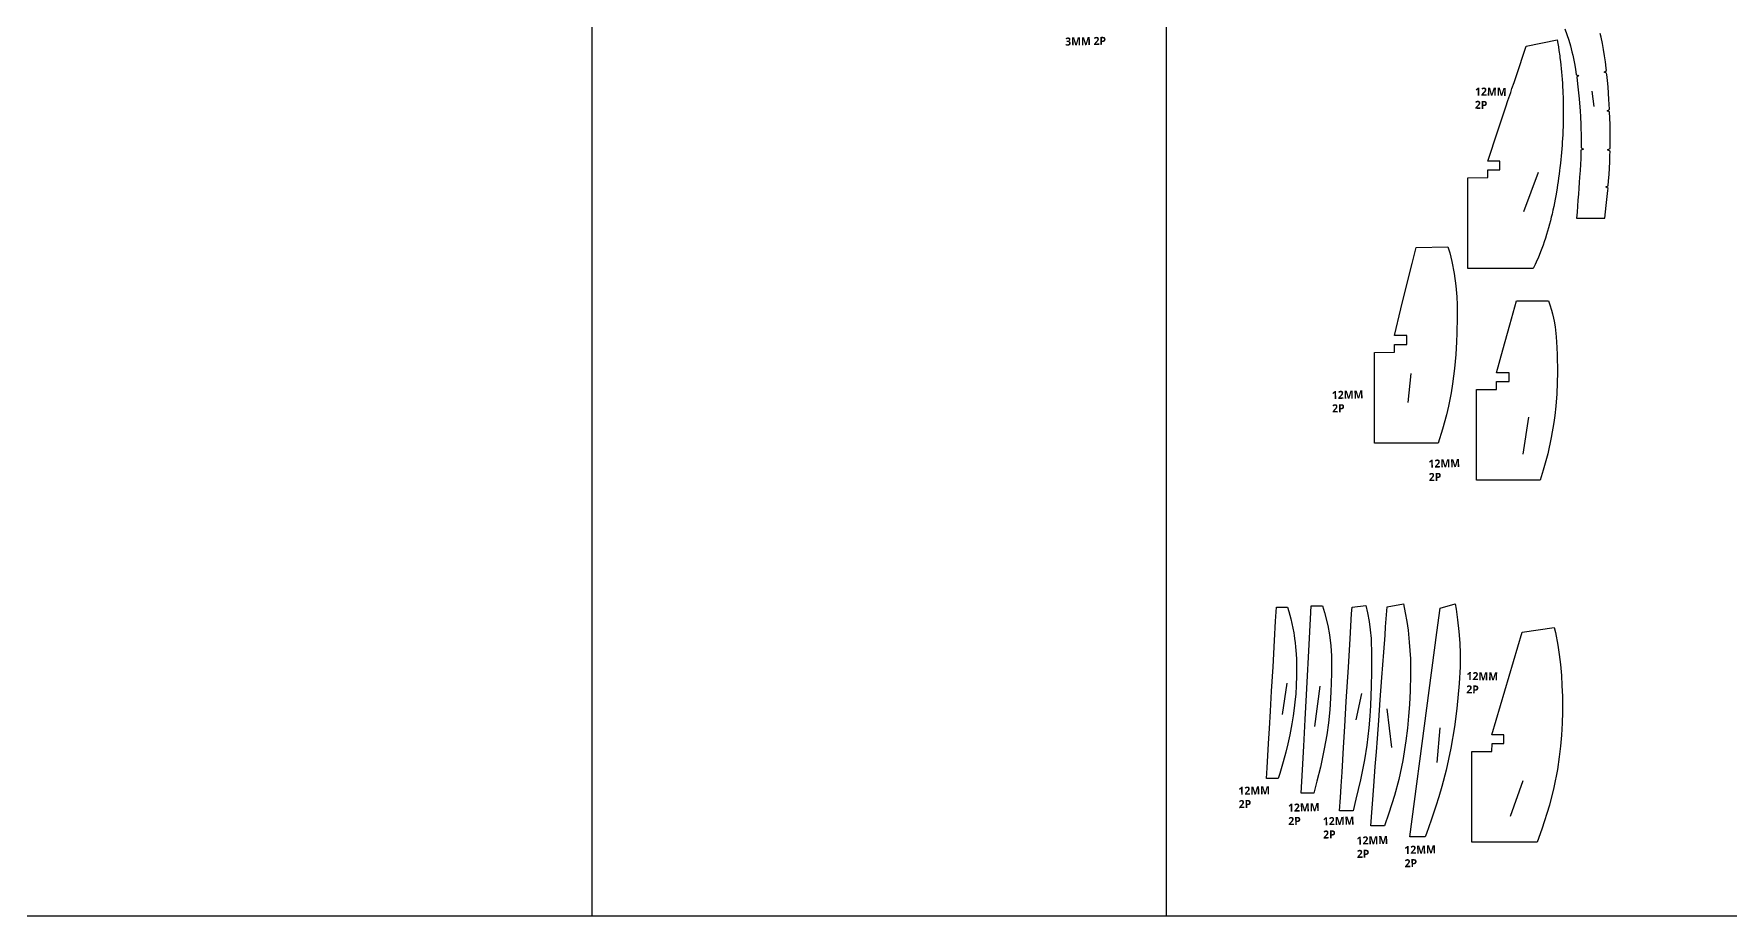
# Model space of a CAD drawing. Header units: millimetres. Extents: x -10628 to 24720, y -21829 to 4032.
# Drawn here: x -6873 to -2633, y -6149 to -3943 of the extents above; entities that cross this region are included whole.
import ezdxf

# ---------------------------------------------------------------- set-up
doc = ezdxf.new("R2010")
doc.units = ezdxf.units.MM

msp = doc.modelspace()

# ---------------------------------------------------------------- linework, layer by layer
for p, q in [((-5477.221, -6148.994), (-5477.221, -1293.296)), ((-4041.623, -6148.994), (-4041.623, -1293.296)), ((-1170.428, -6148.994), (-8348.416, -6148.994))]:
    msp.add_line(p, q)
at = {"color": 1}
for p, q in [((-2972.718, -4124.923), (-2978.39, -4086.188)), ((-3148.837, -4387.585), (-3112.401, -4288.471)), ((-3438.293, -4864.954), (-3430.196, -4792.135)), ((-3150.861, -4994.41), (-3136.692, -4901.363)), ((-3751.944, -5644.985), (-3740.347, -5566.438)), ((-3670.764, -5674.601), (-3657.879, -5574.163)), ((-3567.679, -5657.862), (-3553.505, -5592.191)), ((-3478.768, -5727.395), (-3490.365, -5630.821)), ((-3365.374, -5764.738), (-3357.643, -5678.464)), ((-3182.482, -5899.386), (-3150.516, -5809.945))]:
    msp.add_line(p, q, dxfattribs=at)
at = {"color": 114, "true_color": 0x139b48}
for points in [[(-3045.996, -3930.391), (-3041.06, -3944.503), (-3036.548, -3958.753), (-3032.445, -3973.124), (-3028.739, -3987.6), (-3026.711, -3996.279), (-3022.452, -4016.801), (-3019.816, -4031.5), (-3017.631, -4045.264), (-3011.288, -4047.164), (-3016.717, -4051.173), (-3013.55, -4075.855), (-3011.924, -4090.698), (-3010.499, -4105.562), (-3009.606, -4116.039), (-3008.189, -4135.335), (-3007.3, -4150.239), (-3006.424, -4169.602), (-3006.085, -4180.078), (-3005.772, -4195.009), (-3005.663, -4209.942), (-3005.81, -4228.244), (-2999.906, -4231.344), (-3006.001, -4234.241), (-3006.209, -4243.844), (-3006.623, -4254.724), (-3007.353, -4269.636), (-3008.227, -4284.542), (-3009.333, -4301.449), (-3010.224, -4314.338), (-3011.288, -4329.231), (-3012.385, -4344.121), (-3013.508, -4359.009), (-3014.65, -4373.895), (-3015.805, -4388.78), (-3016.966, -4403.664), (-2946.401, -4403.664), (-2944.57, -4388.112), (-2942.78, -4372.555), (-2941.074, -4356.991), (-2938.845, -4334.522), (-2938.391, -4329.377), (-2944.114, -4325.801), (-2937.886, -4323.395), (-2936.845, -4310.213), (-2935.791, -4294.59), (-2934.912, -4278.954), (-2934.202, -4263.308), (-2933.658, -4247.653), (-2933.366, -4236.065), (-2939.308, -4232.866), (-2933.256, -4230.066), (-2933.049, -4216.329), (-2932.983, -4200.663), (-2933.079, -4184.998), (-2933.337, -4169.337), (-2933.761, -4153.682), (-2934.351, -4138.036), (-2934.355, -4137.96), (-2940.5, -4135.172), (-2934.653, -4131.967), (-2935.299, -4118.973), (-2936.039, -4106.778), (-2937.136, -4091.168), (-2938.396, -4075.568), (-2939.814, -4059.974), (-2941.385, -4044.385), (-2941.762, -4040.973), (-2948.064, -4038.561), (-2942.42, -4035.009), (-2943.096, -4028.886), (-2944.987, -4013.216), (-2947.105, -3997.664), (-2949.548, -3982.172), (-2952.41, -3966.772), (-2955.779, -3951.495), (-2958.119, -3942.254)], [(-3363.29, -4966.205), (-3522.342, -4966.205), (-3522.342, -4739.452), (-3472.343, -4738.771), (-3472.342, -4719.452), (-3441.342, -4719.452), (-3441.342, -4697.452), (-3472.342, -4697.452), (-3455.957, -4630.997), (-3439.147, -4562.817), (-3427.871, -4517.08), (-3417.98, -4476.966), (-3338.38, -4475.968), (-3334.081, -4490.665), (-3328.689, -4512.034), (-3322.633, -4542.328), (-3318.451, -4572.976), (-3316.312, -4600.316), (-3315.615, -4620.782), (-3315.457, -4651.808), (-3316.563, -4691.384), (-3317.365, -4713.506), (-3319.077, -4744.578), (-3322.025, -4779.477), (-3326.89, -4818.208), (-3330.647, -4840.971), (-3337.269, -4874.016), (-3342.468, -4895.938), (-3352.253, -4931.568), (-3363.29, -4966.205)], [(-3108.295, -5059.205), (-3267.347, -5059.205), (-3267.347, -4832.452), (-3217.347, -4832.452), (-3217.347, -4812.452), (-3185.347, -4812.452), (-3185.347, -4790.452), (-3217.347, -4790.452), (-3201.278, -4733.184), (-3183.64, -4670.323), (-3166.985, -4610.967), (-3087.385, -4610.967), (-3083.777, -4620.362), (-3079.36, -4634.047), (-3076.905, -4643.246), (-3074.55, -4653.644), (-3073.005, -4661.479), (-3070.748, -4675.246), (-3067.795, -4700.959), (-3066.025, -4727.493), (-3065.223, -4745.953), (-3064.453, -4788.562), (-3066.085, -4843.125), (-3068.442, -4873.587), (-3071.173, -4897.591), (-3073.707, -4915.164), (-3080.456, -4951.974), (-3089.166, -4993.082), (-3100.227, -5034.309), (-3108.295, -5059.205)], [(-3762.521, -5805.135), (-3791.931, -5805.135), (-3790.356, -5778.007), (-3786.862, -5717.833), (-3784.666, -5680.01), (-3782.149, -5636.671), (-3779.223, -5586.283), (-3775.693, -5525.483), (-3771.896, -5460.105), (-3769.096, -5411.878), (-3767.021, -5376.152), (-3739.861, -5376.152), (-3736.448, -5387.658), (-3731.479, -5405.528), (-3726.103, -5429.299), (-3723.96, -5440.636), (-3722.81, -5447.541), (-3721.642, -5454.813), (-3720.11, -5466.146), (-3719.107, -5475.348), (-3717.762, -5493.975), (-3717.27, -5506.702), (-3716.935, -5527.85), (-3717.053, -5547.526), (-3717.753, -5573.087), (-3718.894, -5593.042), (-3720.784, -5613.879), (-3722.53, -5629.111), (-3725.26, -5648.32), (-3728.519, -5668.467), (-3733.543, -5696.089), (-3738.344, -5718.161), (-3743.534, -5739.442), (-3749.994, -5763.416), (-3758.571, -5792.364), (-3762.521, -5805.135)], [(-3609.116, -5885.683), (-3607.124, -5852.848), (-3605.373, -5823.982), (-3603.25, -5788.998), (-3599.52, -5727.51), (-3596.316, -5674.707), (-3592.561, -5612.815), (-3587.344, -5526.822), (-3583.052, -5456.079), (-3579.209, -5392.724), (-3578.206, -5376.199), (-3543.386, -5372.199), (-3539.166, -5390.994), (-3535.408, -5412.043), (-3532.68, -5432.971), (-3530.74, -5455.198), (-3529.364, -5496.719), (-3529.914, -5539.209), (-3530.571, -5574.268), (-3532.289, -5622.748), (-3533.742, -5648.919), (-3535.895, -5678.008), (-3540.785, -5721.5), (-3546.659, -5758.432), (-3556.786, -5808.007), (-3568.416, -5856.902), (-3575.716, -5885.683), (-3609.116, -5885.683)], [(-3531.157, -5923.271), (-3523.764, -5823.9), (-3520.135, -5775.115), (-3517.391, -5738.231), (-3514.926, -5705.106), (-3511.541, -5659.606), (-3507.724, -5608.295), (-3503.582, -5552.616), (-3498.846, -5488.959), (-3495.674, -5446.319), (-3494.14, -5425.705), (-3490.427, -5375.787), (-3449.427, -5368.287), (-3444.969, -5390.59), (-3441.223, -5412.613), (-3438.147, -5434.402), (-3435.001, -5464.157), (-3432.413, -5506.015), (-3431.94, -5546.079), (-3432.94, -5585.83), (-3434.744, -5619.993), (-3436.812, -5648.749), (-3439.558, -5679.148), (-3443.865, -5710.518), (-3450.885, -5760.24), (-3460.957, -5807.371), (-3471.656, -5847.186), (-3485.941, -5891.794), (-3497.337, -5923.271), (-3531.157, -5923.271)], [(-3433.886, -5951.194), (-3391.043, -5628.98), (-3365.907, -5439.93), (-3357.767, -5378.71), (-3320.313, -5368.099), (-3318.313, -5381.398), (-3314.182, -5407.869), (-3310.895, -5437.43), (-3308.841, -5466.471), (-3307.981, -5492.204), (-3308.087, -5525.83), (-3310.083, -5567.449), (-3315.97, -5630.234), (-3322.127, -5675.408), (-3331.234, -5729.393), (-3343.151, -5784.206), (-3353.649, -5824.726), (-3361.37, -5851.098), (-3368.496, -5874.199), (-3380.304, -5909.422), (-3392.406, -5942.438), (-3395.616, -5951.194), (-3433.886, -5951.194)]]:
    msp.add_lwpolyline(points, dxfattribs=at)
at = {"color": 114, "true_color": 0x139b48, "elevation": -3.568}
msp.add_lwpolyline([(-3065.109, -3957.761), (-3063.702, -3966.768), (-3062.315, -3975.777), (-3060.972, -3984.793), (-3059.119, -3998.054), (-3058.496, -4002.853), (-3057.392, -4011.9), (-3056.374, -4020.959), (-3055.436, -4030.026), (-3054.572, -4039.102), (-3053.871, -4047.065), (-3053.048, -4057.273), (-3052.389, -4066.366), (-3051.806, -4075.463), (-3051.306, -4084.565), (-3050.896, -4093.671), (-3050.692, -4099.208), (-3050.358, -4111.892), (-3050.219, -4121.007), (-3050.159, -4128.724), (-3050.152, -4139.239), (-3050.215, -4148.356), (-3050.345, -4157.472), (-3050.542, -4166.586), (-3050.808, -4175.699), (-3051.144, -4184.81), (-3051.551, -4193.917), (-3052.227, -4206.372), (-3052.586, -4212.12), (-3053.214, -4221.215), (-3053.913, -4230.304), (-3054.681, -4239.388), (-3055.517, -4248.466), (-3056.418, -4257.538), (-3057.383, -4266.603), (-3058.664, -4277.838), (-3059.495, -4284.713), (-3060.641, -4293.756), (-3061.852, -4302.791), (-3063.128, -4311.816), (-3064.474, -4320.832), (-3065.627, -4328.191), (-3067.384, -4338.831), (-3068.953, -4347.812), (-3070.603, -4356.779), (-3072.335, -4365.73), (-3074.152, -4374.664), (-3076.058, -4383.579), (-3078.296, -4393.518), (-3080.145, -4401.347), (-3082.333, -4410.196), (-3084.62, -4419.021), (-3087.01, -4427.819), (-3089.506, -4436.588), (-3091.89, -4444.596), (-3094.831, -4454.032), (-3097.671, -4462.7), (-3100.639, -4471.324), (-3103.742, -4479.9), (-3106.987, -4488.421), (-3110.384, -4496.881), (-3112.332, -4501.539), (-3117.662, -4513.597), (-3120.473, -4519.57), (-3125.619, -4529.998), (-3288.581, -4529.998), (-3288.581, -4303.245), (-3238.581, -4302.557), (-3238.581, -4283.245), (-3208.581, -4283.245), (-3208.581, -4261.245), (-3238.581, -4261.245), (-3233.564, -4246.125), (-3228.546, -4231.006), (-3223.529, -4215.886), (-3218.511, -4200.766), (-3213.494, -4185.646), (-3207.575, -4167.81), (-3203.459, -4155.406), (-3198.441, -4140.286), (-3193.424, -4125.166), (-3188.406, -4110.046), (-3181.51, -4089.264), (-3178.371, -4079.806), (-3173.354, -4064.686), (-3168.336, -4049.566), (-3163.319, -4034.447), (-3158.302, -4019.327), (-3153.284, -4004.207), (-3148.267, -3989.087), (-3143.249, -3973.967)], close=True, dxfattribs=at)
for points in [[(-3705.169, -5841.908), (-3702.044, -5783.13), (-3698.887, -5723.744), (-3695.369, -5657.585), (-3692.062, -5595.392), (-3684.532, -5453.766), (-3680.26, -5373.424), (-3652.25, -5373.424), (-3647.086, -5389.882), (-3639.036, -5421.996), (-3634.839, -5445.393), (-3631.392, -5472.874), (-3629.544, -5498.093), (-3629.565, -5542.819), (-3630.907, -5589.2), (-3633.474, -5633.191), (-3636.685, -5665.408), (-3640.996, -5695.948), (-3647.42, -5731), (-3657.382, -5776.682), (-3666.007, -5811.472), (-3673.989, -5841.908), (-3705.169, -5841.908)], [(-3228.567, -5695.485), (-3152.91, -5439.239), (-3072.695, -5427), (-3069.856, -5439.858), (-3063.961, -5471.516), (-3060.53, -5494.585), (-3057.47, -5520.216), (-3055.051, -5547.104), (-3053.5, -5572.554), (-3052.542, -5600.06), (-3052.287, -5639.111), (-3053.061, -5666.397), (-3054.99, -5696.646), (-3057.377, -5724.274), (-3060.37, -5750.899), (-3064.903, -5782.715), (-3073.47, -5827.059), (-3084.669, -5871.266), (-3103.721, -5931.554), (-3115.605, -5964.238), (-3278.567, -5964.238), (-3278.567, -5737.485), (-3228.567, -5737.485), (-3228.159, -5717.485), (-3198.567, -5717.485), (-3198.567, -5695.485), (-3228.567, -5695.485)]]:
    msp.add_lwpolyline(points, dxfattribs=at)

# ---------------------------------------------------------------- texts
at = {"color": 114, "true_color": 0x139b48, "char_height": 20, "attachment_point": 1}
for s, insert, rotation in [('{\\fYu Gothic UI Semibold|b0|i0|c0|p34;3MM 2P}', (-4295.314, -3952.443), 1.233748), ('{\\fYu Gothic UI Semibold|b0|i0|c128|p34;12\\fYu Gothic UI Semibold|b0|i0|c0|p34;MM 2P}', (-3270.716, -4077.105, -3.568), 359.215935), ('{\\fYu Gothic UI Semibold|b0|i0|c128|p34;12\\fYu Gothic UI Semibold|b0|i0|c0|p34;MM 2P}', (-3628.849, -4836.187), 1.233748), ('{\\fYu Gothic UI Semibold|b0|i0|c128|p34;12\\fYu Gothic UI Semibold|b0|i0|c0|p34;MM 2P}', (-3387.266, -5007.911), 1.233748), ('{\\fYu Gothic UI Semibold|b0|i0|c128|p34;12\\fYu Gothic UI Semibold|b0|i0|c0|p34;MM 2P}', (-3291.972, -5538.68, -3.568), 359.215935), ('{\\fYu Gothic UI Semibold|b0|i0|c128|p34;12\\fYu Gothic UI Semibold|b0|i0|c0|p34;MM 2P}', (-3862.423, -5825.885, -3.568), 1.233748), ('{\\fYu Gothic UI Semibold|b0|i0|c128|p34;12\\fYu Gothic UI Semibold|b0|i0|c0|p34;MM 2P}', (-3738.481, -5868.115, -3.568), 1.233748), ('{\\fYu Gothic UI Semibold|b0|i0|c128|p34;12\\fYu Gothic UI Semibold|b0|i0|c0|p34;MM 2P}', (-3651.355, -5901.896, -3.568), 1.233748), ('{\\fYu Gothic UI Semibold|b0|i0|c128|p34;12\\fYu Gothic UI Semibold|b0|i0|c0|p34;MM 2P}', (-3567.104, -5950.299, -3.568), 1.233748), ('{\\fYu Gothic UI Semibold|b0|i0|c128|p34;12\\fYu Gothic UI Semibold|b0|i0|c0|p34;MM 2P}', (-3447.723, -5973.661, -3.568), 1.233748)]:
    msp.add_mtext_dynamic_manual_height_columns(s, width=98.81347, gutter_width=347.529, heights=[0], dxfattribs=dict(at, insert=insert, rotation=rotation))

doc.saveas('drawing.dxf')
